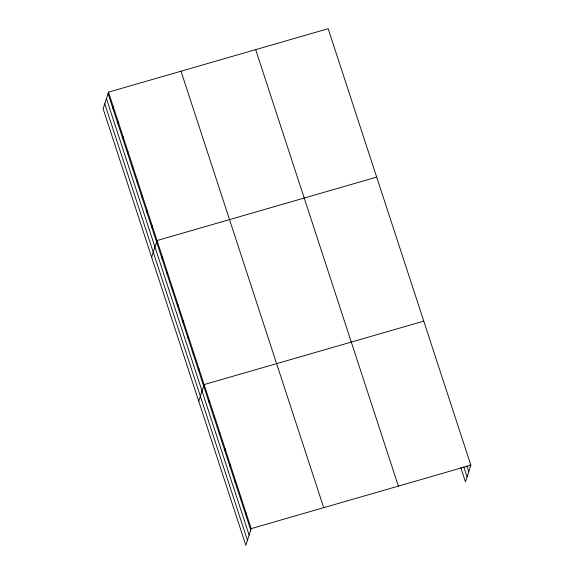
<?xml version="1.0" encoding="UTF-8"?>
<svg xmlns="http://www.w3.org/2000/svg" width="574" height="574" viewBox="0 0 574 574"><rect width="100%" height="100%" fill="white"/><g stroke="black" fill="none" stroke-linecap="round" stroke-linejoin="round"><path stroke-width="0.86" d="M108.529 92.134L103.141 108.823L245.83 545.3L251.218 528.611L108.529 92.134L328.17 28.7L470.859 465.177L465.471 481.866L460.786 467.545M112.906 108.45L113.379 106.972M117.756 123.288L118.237 121.817M122.606 138.126L123.087 136.655M127.457 152.971L127.937 151.493M132.314 167.809L132.788 166.331M137.164 182.647L137.638 181.176M142.015 197.492L142.488 196.014M146.865 212.33L147.346 210.852M151.715 227.168L152.196 225.697M151.651 257.231L157.046 240.535L376.688 177.101M161.803 258.013L162.277 256.542M167.034 274.02L167.508 272.542M172.265 290.021L172.738 288.55M177.495 306.028L177.976 304.55M182.726 322.028L183.206 320.557M187.963 338.036L188.437 336.558M193.194 354.036L193.668 352.565M198.425 370.043L198.898 368.565M198.74 401.262L204.136 384.573L423.77 321.139M208.886 402.051L209.367 400.573M214.124 418.051L214.597 416.581M219.354 434.059L219.828 432.581M224.585 450.059L225.058 448.588M229.815 466.066L230.296 464.588M235.046 482.067L235.527 480.596M240.284 498.074L240.757 496.596M245.514 514.074L245.988 512.604M251.218 528.611L470.859 465.177M469.833 464.962L470.386 466.648M466.834 465.772L468.764 471.67M463.785 466.734L467.093 476.843M255.688 49.637L398.378 486.106M181.011 71.198L323.7 507.674M108.055 93.605L250.745 530.082M106.434 98.628L249.123 535.104M104.762 103.808L247.451 540.278"/></g></svg>
